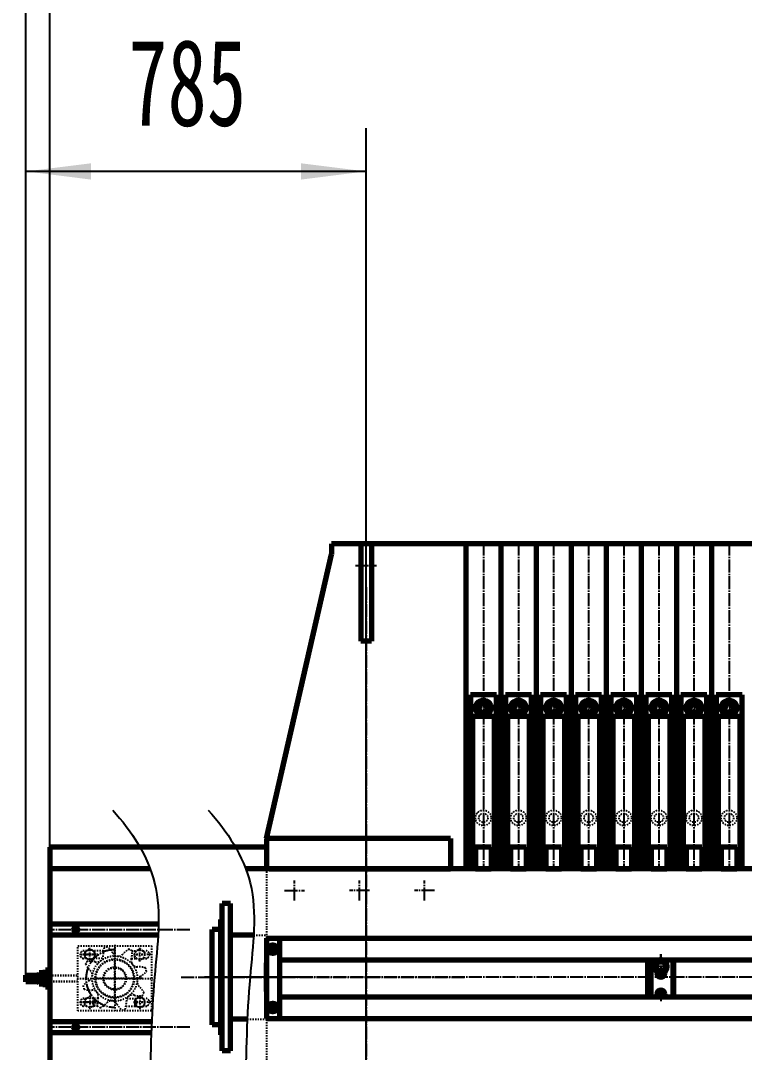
# Model space of a CAD drawing. Header units: millimetres. Extents: x -14850 to 14850, y -10500 to 10500.
# Drawn here: x -11567 to -9897, y 4235 to 6616 of the extents above; entities that cross this region are included whole.
import ezdxf

# ---------------------------------------------------------------- set-up
doc = ezdxf.new("R2010")
doc.units = ezdxf.units.MM
doc.linetypes.add('EB_DASH', pattern=[6, 3, -3])
doc.linetypes.add('EB_DASHDOT', pattern=[39, 30, -3, 3, -3])
for name, color, linetype, lineweight in [('CAXA0', 7, 'Continuous', 70), ('CAXA1', 1, 'EB_DASHDOT', 25), ('CAXA2', 6, 'EB_DASH', 25), ('CAXA3', 2, 'Continuous', 25), ('CAXA4', 3, 'Continuous', 25)]:
    doc.layers.add(name, color=color, linetype=linetype, lineweight=lineweight)
doc.styles.add('标准', font='', dxfattribs={"width": 0.667})
doc.styles.get('标准').set_extended_font_data('SimSun')
doc.dimstyles.new('标准', dxfattribs={"dimscale": 50, "dimtxt": 4, "dimasz": 3, "dimexe": 2, "dimexo": 0, "dimtad": 1, "dimdec": 1, "dimdsep": 46, "dimtxsty": '标准', "dimcen": 0, "dimdle": 4, "dimaunit": 1, "dimazin": 2, "dimtfac": 1, "dimtdec": 3, "dimtmove": 0, "dimatfit": 3, "dimfxl": 0, "dimtolj": 1, "dimtzin": 0, "dimarcsym": 0})

# ---------------------------------------------------------------- blocks, each defined once
blk = doc.blocks.new('*D81')
at = {"layer": 'CAXA4', "linetype": 'Continuous', "lineweight": 25}
for points in [[(-11554.7, 6268.3), (-11404.7, 6287), (-11404.7, 6249.5)], [(-10769.7, 6268.3), (-10919.7, 6287), (-10919.7, 6249.5)]]:
    blk.add_hatch(color=0, dxfattribs=at).paths.add_polyline_path(points, flags=0)
at = {"layer": 'CAXA4', "color": 0, "linetype": 'Continuous', "lineweight": 25}
for p, q in [((-11554.7, 4397.9), (-11554.7, 6368.3)), ((-10769.7, 2508.9), (-10769.7, 6368.3)), ((-10769.7, 6268.3), (-11554.7, 6268.3))]:
    blk.add_line(p, q, dxfattribs=at)
at = {"layer": 'CAXA4', "color": 0, "linetype": 'Continuous', "lineweight": 25, "insert": (-11318.7, 6573.5), "char_height": 200, "attachment_point": 1, "style": '标准'}
blk.add_mtext('\\fSimSun|b0|i0|p34;785', dxfattribs=at)
blk = doc.blocks.new('CAXBLOCK140', base_point=(-10984.7, 4473.9))
at = {"layer": 'CAXA0'}
for p, q in [((-10979.5, 4472.6), (-10976.8, 4472.6)), ((-10976.7, 4473.9), (-10979.3, 4473.9)), ((-10979.3, 4473.2), (-10976.7, 4473.2))]:
    blk.add_line(p, q, dxfattribs=at)
for radius, start, end in [(8.05, 359.831, 355.2048), (5.45, 359.7504, 352.9074)]:
    blk.add_arc((-10984.7, 4473.9), radius, start, end, dxfattribs=at)
at = {"layer": 'CAXA1', "linetype": 'EB_DASHDOT', "lineweight": 25}
for p, q in [((-10984.7, 4462.9), (-10984.7, 4485)), ((-10995.8, 4473.9), (-10973.7, 4473.9))]:
    blk.add_line(p, q, dxfattribs=at)
at = {"layer": 'CAXA2'}
blk.add_line((-10976.7, 4474.6), (-10979.3, 4474.6), dxfattribs=at)
blk = doc.blocks.new('CAXBLOCK141', base_point=(-10984.7, 4473.9))
at = {"layer": 'CAXA0'}
for p, q in [((-10989.3, 4473.9), (-10987, 4477.9)), ((-10987, 4477.9), (-10982.4, 4477.9)), ((-10980.2, 4473.9), (-10982.4, 4477.9)), ((-10980.2, 4473.9), (-10982.4, 4477.9)), ((-10989.3, 4473.9), (-10987, 4470)), ((-10987, 4470), (-10982.4, 4470)), ((-10980.2, 4473.9), (-10982.4, 4470))]:
    blk.add_line(p, q, dxfattribs=at)
blk.add_circle((-10984.7, 4473.9), 4.58, dxfattribs=at)
for start, end in [(0, 180), (180, 0)]:
    blk.add_arc((-10984.7, 4473.9), 8, start, end, dxfattribs=at)
at = {"layer": 'CAXA1', "linetype": 'EB_DASHDOT', "lineweight": 25}
for p, q in [((-10984.7, 4462.9), (-10984.7, 4484.9)), ((-10995.7, 4473.9), (-10973.7, 4473.9))]:
    blk.add_line(p, q, dxfattribs=at)
blk = doc.blocks.new('CAXBLOCK142', base_point=(-10984.7, 4473.9))
at = {"layer": 'CAXA0'}
for radius in [10, 5.5]:
    blk.add_circle((-10984.7, 4473.9), radius, dxfattribs=at)
at = {"layer": 'CAXA1', "color": 1, "linetype": 'EB_DASHDOT', "lineweight": 25}
for p, q in [((-10984.7, 4458.9), (-10984.7, 4488.9)), ((-10999.7, 4473.9), (-10969.7, 4473.9))]:
    blk.add_line(p, q, dxfattribs=at)
blk = doc.blocks.new('CAXBLOCK143', base_point=(-10984.7, 4338.9))
at = {"layer": 'CAXA0'}
for radius in [10, 5.5]:
    blk.add_circle((-10984.7, 4338.9), radius, dxfattribs=at)
at = {"layer": 'CAXA1', "color": 1, "linetype": 'EB_DASHDOT', "lineweight": 25}
for p, q in [((-10999.7, 4338.9), (-10969.7, 4338.9)), ((-10984.7, 4323.9), (-10984.7, 4353.9))]:
    blk.add_line(p, q, dxfattribs=at)
blk = doc.blocks.new('CAXBLOCK144', base_point=(-10984.7, 4338.9))
at = {"layer": 'CAXA0'}
for p, q in [((-10979.5, 4337.6), (-10976.8, 4337.6)), ((-10976.7, 4338.9), (-10979.3, 4338.9)), ((-10979.3, 4338.2), (-10976.7, 4338.2))]:
    blk.add_line(p, q, dxfattribs=at)
for radius, start, end in [(8.05, 359.831, 355.2048), (5.45, 359.7504, 352.9074)]:
    blk.add_arc((-10984.7, 4338.9), radius, start, end, dxfattribs=at)
at = {"layer": 'CAXA1', "linetype": 'EB_DASHDOT', "lineweight": 25}
for p, q in [((-10995.8, 4338.9), (-10973.7, 4338.9)), ((-10984.7, 4327.9), (-10984.7, 4350))]:
    blk.add_line(p, q, dxfattribs=at)
at = {"layer": 'CAXA2'}
blk.add_line((-10976.7, 4339.6), (-10979.3, 4339.6), dxfattribs=at)
blk = doc.blocks.new('CAXBLOCK145', base_point=(-10984.7, 4338.9))
at = {"layer": 'CAXA0'}
for p, q in [((-10989.3, 4338.9), (-10987, 4342.9)), ((-10989.3, 4338.9), (-10987, 4335)), ((-10987, 4342.9), (-10982.4, 4342.9)), ((-10987, 4335), (-10982.4, 4335)), ((-10980.2, 4338.9), (-10982.4, 4342.9)), ((-10980.2, 4338.9), (-10982.4, 4342.9)), ((-10980.2, 4338.9), (-10982.4, 4335))]:
    blk.add_line(p, q, dxfattribs=at)
blk.add_circle((-10984.7, 4338.9), 4.58, dxfattribs=at)
for start, end in [(0, 180), (180, 0)]:
    blk.add_arc((-10984.7, 4338.9), 8, start, end, dxfattribs=at)
at = {"layer": 'CAXA1', "linetype": 'EB_DASHDOT', "lineweight": 25}
for p, q in [((-10995.7, 4338.9), (-10973.7, 4338.9)), ((-10984.7, 4327.9), (-10984.7, 4349.9))]:
    blk.add_line(p, q, dxfattribs=at)
blk = doc.blocks.new('CAXBLOCK146', base_point=(-11509.7, 4405.9))
at = {"layer": 'CAXA0'}
for p, q in [((-11524.6, 4395.9), (-11524.6, 4416)), ((-11510.7, 4419.3), (-11523.7, 4419.3)), ((-11523.7, 4412.6), (-11510.7, 4412.6)), ((-11509.7, 4395.9), (-11509.7, 4416)), ((-11523.7, 4399.2), (-11510.7, 4399.2)), ((-11510.7, 4392.5), (-11523.7, 4392.5))]:
    blk.add_line(p, q, dxfattribs=at)
for centre, radius, start, end in [((-11518.3, 4416), 6.36, 148.2031, 211.7969), ((-11500.6, 4405.9), 24, 163.7895, 196.2105), ((-11516.1, 4416), 6.36, 328.2031, 31.7969), ((-11533.7, 4405.9), 24, 343.7895, 16.2105), ((-11518.3, 4395.9), 6.36, 148.2031, 211.7969), ((-11516.1, 4395.9), 6.36, 328.2031, 31.7969)]:
    blk.add_arc(centre, radius, start, end, dxfattribs=at)
at = {"layer": 'CAXA1', "linetype": 'EB_DASHDOT', "lineweight": 25}
blk.add_line((-11506.7, 4405.9), (-11527.6, 4405.9), dxfattribs=at)
blk = doc.blocks.new('CAXBLOCK147', base_point=(-11439.7, 4518.4))
at = {"layer": 'CAXA0'}
for p, q in [((-11442.6, 4518.4), (-11441.2, 4520.9)), ((-11442.6, 4518.4), (-11441.2, 4520.9)), ((-11442.6, 4518.4), (-11441.2, 4515.9)), ((-11438.3, 4520.9), (-11441.2, 4520.9)), ((-11438.3, 4515.9), (-11441.2, 4515.9)), ((-11436.9, 4518.4), (-11438.3, 4520.9)), ((-11436.9, 4518.4), (-11438.3, 4515.9))]:
    blk.add_line(p, q, dxfattribs=at)
blk.add_circle((-11439.7, 4518.4), 2.86, dxfattribs=at)
for start, end in [(0, 180), (180, 0)]:
    blk.add_arc((-11439.7, 4518.4), 5, start, end, dxfattribs=at)
at = {"layer": 'CAXA1', "linetype": 'EB_DASHDOT', "lineweight": 25}
for p, q in [((-11439.7, 4510.4), (-11439.7, 4526.4)), ((-11431.7, 4518.4), (-11447.7, 4518.4))]:
    blk.add_line(p, q, dxfattribs=at)
blk = doc.blocks.new('CAXBLOCK148', base_point=(-11439.7, 4293.4))
at = {"layer": 'CAXA0'}
for p, q in [((-11442.6, 4293.4), (-11441.2, 4295.9)), ((-11442.6, 4293.4), (-11441.2, 4295.9)), ((-11442.6, 4293.4), (-11441.2, 4290.9)), ((-11438.3, 4295.9), (-11441.2, 4295.9)), ((-11438.3, 4290.9), (-11441.2, 4290.9)), ((-11436.9, 4293.4), (-11438.3, 4295.9)), ((-11436.9, 4293.4), (-11438.3, 4290.9))]:
    blk.add_line(p, q, dxfattribs=at)
blk.add_circle((-11439.7, 4293.4), 2.86, dxfattribs=at)
for start, end in [(0, 180), (180, 0)]:
    blk.add_arc((-11439.7, 4293.4), 5, start, end, dxfattribs=at)
at = {"layer": 'CAXA1', "linetype": 'EB_DASHDOT', "lineweight": 25}
for p, q in [((-11431.7, 4293.4), (-11447.7, 4293.4)), ((-11439.7, 4285.4), (-11439.7, 4301.4))]:
    blk.add_line(p, q, dxfattribs=at)
blk = doc.blocks.new('*D261')
at = {"layer": 'CAXA4', "linetype": 'Continuous', "lineweight": 25}
for points in [[(-13499.7, 8326.6), (-13349.7, 8345.4), (-13349.7, 8307.9)], [(-11499.7, 8326.6), (-11649.7, 8345.4), (-11649.7, 8307.9)]]:
    blk.add_hatch(color=0, dxfattribs=at).paths.add_polyline_path(points, flags=0)
at = {"layer": 'CAXA4', "color": 0, "linetype": 'Continuous', "lineweight": 25}
for p, q in [((-13499.7, 2108.9), (-13499.7, 8426.6)), ((-11499.7, 4008.9), (-11499.7, 8426.6)), ((-11499.7, 8326.6), (-13499.7, 8326.6))]:
    blk.add_line(p, q, dxfattribs=at)
at = {"layer": 'CAXA4', "color": 0, "linetype": 'Continuous', "lineweight": 25, "insert": (-12711.7, 8631.9), "char_height": 200, "attachment_point": 1, "style": '标准'}
blk.add_mtext('\\fSimSun|b0|i0|p34;2000', dxfattribs=at)
blk = doc.blocks.new('*D271')
at = {"layer": 'CAXA4', "linetype": 'Continuous', "lineweight": 25}
for points in [[(-11554.7, 8326.6), (-11404.7, 8307.9), (-11404.7, 8345.4)], [(3945.3, 8326.6), (3795.3, 8307.9), (3795.3, 8345.4)]]:
    blk.add_hatch(color=0, dxfattribs=at).paths.add_polyline_path(points, flags=0)
at = {"layer": 'CAXA4', "color": 0, "linetype": 'Continuous', "lineweight": 25}
for p, q in [((-11554.7, 4413.9), (-11554.7, 8426.6)), ((3945.3, 4948.9), (3945.3, 8426.6)), ((-11554.7, 8326.6), (3945.3, 8326.6))]:
    blk.add_line(p, q, dxfattribs=at)
at = {"layer": 'CAXA4', "color": 0, "linetype": 'Continuous', "lineweight": 25, "insert": (-4072.2, 8631.9), "char_height": 200, "attachment_point": 1, "style": '标准'}
blk.add_mtext('\\fSimSun|b0|i0|p34;15500', dxfattribs=at)

msp = doc.modelspace()

# ---------------------------------------------------------------- linework, layer by layer
at = {"layer": 'CAXA0'}
for p, q in [((1398.26, 5408.92), (-10849.74, 5408.92)), ((-10782.24, 5408.92), (-10782.24, 5184.27)), ((-10757.24, 5408.92), (-10757.24, 5184.27)), ((-10458.74, 5408.92), (-10458.74, 4658.92)), ((-10377.74, 5408.92), (-10377.74, 4658.92)), ((-10296.74, 5408.92), (-10296.74, 4658.92)), ((-10215.74, 5408.92), (-10215.74, 4658.92)), ((-10134.74, 5408.92), (-10134.74, 4658.92)), ((-10053.74, 5408.92), (-10053.74, 4658.92)), ((-9972.74, 5408.92), (-9972.74, 4658.92)), ((-10999.74, 4728.92), (-10849.74, 5383.92)), ((-10757.24, 5184.27), (-10782.24, 5184.27)), ((-10469.24, 5060.33), (-10529.24, 5060.33)), ((-10529.24, 5060.33), (-10529.24, 4658.92)), ((-10469.24, 4658.92), (-10469.24, 5060.33)), ((-10388.24, 5060.33), (-10448.24, 5060.33)), ((-10448.24, 5060.33), (-10448.24, 4658.92)), ((-10388.24, 4658.92), (-10388.24, 5060.33)), ((-10307.24, 5060.33), (-10367.24, 5060.33)), ((-10367.24, 5060.33), (-10367.24, 4658.92)), ((-10307.24, 4658.92), (-10307.24, 5060.33)), ((-10226.24, 5060.33), (-10286.24, 5060.33)), ((-10286.24, 5060.33), (-10286.24, 4658.92)), ((-10226.24, 4658.92), (-10226.24, 5060.33)), ((-10145.24, 5060.33), (-10205.24, 5060.33)), ((-10205.24, 5060.33), (-10205.24, 4658.92)), ((-10145.24, 4658.92), (-10145.24, 5060.33)), ((-10064.24, 5060.33), (-10124.24, 5060.33)), ((-10124.24, 5060.33), (-10124.24, 4658.92)), ((-10064.24, 4658.92), (-10064.24, 5060.33)), ((-9983.24, 5060.33), (-10043.24, 5060.33)), ((-10043.24, 5060.33), (-10043.24, 4658.92)), ((-9983.24, 4658.92), (-9983.24, 5060.33)), ((-9902.24, 5060.33), (-9962.24, 5060.33)), ((-9962.24, 5060.33), (-9962.24, 4658.92)), ((-9902.24, 4658.92), (-9902.24, 5060.33)), ((-10474.24, 5010.33), (-10524.24, 5010.33)), ((-10524.24, 5010.33), (-10524.24, 4663.92)), ((-10474.24, 5010.33), (-10474.24, 4663.92)), ((-10393.24, 5010.33), (-10443.24, 5010.33)), ((-10443.24, 5010.33), (-10443.24, 4663.92)), ((-10393.24, 5010.33), (-10393.24, 4663.92)), ((-10312.24, 5010.33), (-10362.24, 5010.33)), ((-10362.24, 5010.33), (-10362.24, 4663.92)), ((-10312.24, 5010.33), (-10312.24, 4663.92)), ((-10231.24, 5010.33), (-10281.24, 5010.33)), ((-10281.24, 5010.33), (-10281.24, 4663.92)), ((-10231.24, 5010.33), (-10231.24, 4663.92)), ((-10150.24, 5010.33), (-10200.24, 5010.33)), ((-10200.24, 5010.33), (-10200.24, 4663.92)), ((-10150.24, 5010.33), (-10150.24, 4663.92)), ((-10069.24, 5010.33), (-10119.24, 5010.33)), ((-10119.24, 5010.33), (-10119.24, 4663.92)), ((-10069.24, 5010.33), (-10069.24, 4663.92)), ((-9988.24, 5010.33), (-10038.24, 5010.33)), ((-10038.24, 5010.33), (-10038.24, 4663.92)), ((-9988.24, 5010.33), (-9988.24, 4663.92)), ((-9907.24, 5010.33), (-9957.24, 5010.33)), ((-9957.24, 5010.33), (-9957.24, 4663.92)), ((-9907.24, 5010.33), (-9907.24, 4663.92)), ((-10574.74, 4728.92), (-10999.74, 4728.92)), ((-10574.74, 4728.92), (-10574.74, 4658.92)), ((-10999.74, 4708.92), (-11499.74, 4708.92)), ((-11499.74, 4708.92), (-11499.74, 4008.92)), ((-10517.24, 4708.92), (-10517.24, 4658.92)), ((-10481.24, 4708.92), (-10517.24, 4708.92)), ((-10481.24, 4708.92), (-10481.24, 4658.92)), ((-10436.24, 4708.92), (-10436.24, 4658.92)), ((-10400.24, 4708.92), (-10436.24, 4708.92)), ((-10400.24, 4708.92), (-10400.24, 4658.92)), ((-10355.24, 4708.92), (-10355.24, 4658.92)), ((-10319.24, 4708.92), (-10355.24, 4708.92)), ((-10319.24, 4708.92), (-10319.24, 4658.92)), ((-10274.24, 4708.92), (-10274.24, 4658.92)), ((-10238.24, 4708.92), (-10274.24, 4708.92)), ((-10238.24, 4708.92), (-10238.24, 4658.92)), ((-10193.24, 4708.92), (-10193.24, 4658.92)), ((-10157.24, 4708.92), (-10193.24, 4708.92)), ((-10157.24, 4708.92), (-10157.24, 4658.92)), ((-10112.24, 4708.92), (-10112.24, 4658.92)), ((-10076.24, 4708.92), (-10112.24, 4708.92)), ((-10076.24, 4708.92), (-10076.24, 4658.92)), ((-10031.24, 4708.92), (-10031.24, 4658.92)), ((-9995.24, 4708.92), (-10031.24, 4708.92)), ((-9995.24, 4708.92), (-9995.24, 4658.92)), ((-9950.24, 4708.92), (-9950.24, 4658.92)), ((-9914.24, 4708.92), (-9950.24, 4708.92)), ((-9914.24, 4708.92), (-9914.24, 4658.92)), ((-11268.09, 4658.92), (-11499.74, 4658.92)), ((-2580.35, 4658.92), (-11047.67, 4658.92)), ((1465.91, 4658.92), (-10539.74, 4658.92)), ((-10517.24, 4663.92), (-10524.24, 4663.92)), ((-10517.24, 4658.92), (-10481.24, 4658.92)), ((-10481.24, 4658.92), (-10517.24, 4658.92)), ((-10474.24, 4663.92), (-10481.24, 4663.92)), ((-10436.24, 4663.92), (-10443.24, 4663.92)), ((-10436.24, 4658.92), (-10400.24, 4658.92)), ((-10400.24, 4658.92), (-10436.24, 4658.92)), ((-10393.24, 4663.92), (-10400.24, 4663.92)), ((-10355.24, 4663.92), (-10362.24, 4663.92)), ((-10355.24, 4658.92), (-10319.24, 4658.92)), ((-10319.24, 4658.92), (-10355.24, 4658.92)), ((-10312.24, 4663.92), (-10319.24, 4663.92)), ((-10274.24, 4663.92), (-10281.24, 4663.92)), ((-10274.24, 4658.92), (-10238.24, 4658.92)), ((-10238.24, 4658.92), (-10274.24, 4658.92)), ((-10231.24, 4663.92), (-10238.24, 4663.92)), ((-10193.24, 4663.92), (-10200.24, 4663.92)), ((-10193.24, 4658.92), (-10157.24, 4658.92)), ((-10157.24, 4658.92), (-10193.24, 4658.92)), ((-10150.24, 4663.92), (-10157.24, 4663.92)), ((-10112.24, 4663.92), (-10119.24, 4663.92)), ((-10112.24, 4658.92), (-10076.24, 4658.92)), ((-10076.24, 4658.92), (-10112.24, 4658.92)), ((-10069.24, 4663.92), (-10076.24, 4663.92)), ((-10031.24, 4663.92), (-10038.24, 4663.92)), ((-10031.24, 4658.92), (-9995.24, 4658.92)), ((-9995.24, 4658.92), (-10031.24, 4658.92)), ((-9988.24, 4663.92), (-9995.24, 4663.92)), ((-9950.24, 4663.92), (-9957.24, 4663.92)), ((-9950.24, 4658.92), (-9914.24, 4658.92)), ((-9914.24, 4658.92), (-9950.24, 4658.92)), ((-9907.24, 4663.92), (-9914.24, 4663.92)), ((-11082.74, 4578.92), (-11101.74, 4578.92)), ((-11101.74, 4238.92), (-11101.74, 4578.92)), ((-11082.74, 4238.92), (-11082.74, 4578.92)), ((-11499.74, 4530.92), (-11499.74, 4280.92)), ((-11248.63, 4530.92), (-11499.74, 4530.92)), ((-11101.74, 4541.92), (-11104.74, 4541.92)), ((-11104.74, 4275.92), (-11104.74, 4541.92)), ((-11249.57, 4505.92), (-11499.74, 4505.92)), ((-11124.74, 4298.92), (-11124.74, 4518.92)), ((-11104.74, 4518.92), (-11124.74, 4518.92)), ((-11029.15, 4505.92), (-11082.74, 4505.92)), ((-10999.74, 4498.92), (1437.33, 4498.92)), ((-10999.74, 4375.92), (-10999.74, 4441.92)), ((-10969.74, 4448.92), (1434.59, 4448.92)), ((-10119.74, 4448.92), (-10119.74, 4363.92)), ((-10119.74, 4363.92), (-10119.74, 4448.92)), ((-10117.74, 4448.92), (-10117.74, 4363.92)), ((-10112.74, 4448.92), (-10112.74, 4363.92)), ((-10095.08, 4443.92), (-10101.07, 4440.47)), ((-10101.07, 4440.47), (-10101.07, 4427.38)), ((-10098.74, 4448.92), (-10098.74, 4445.92)), ((-10089.74, 4447.01), (-10095.08, 4443.92)), ((-10084.39, 4443.92), (-10089.74, 4447.01)), ((-10078.4, 4440.47), (-10084.39, 4443.92)), ((-10080.74, 4448.92), (-10080.74, 4445.92)), ((-10078.4, 4427.38), (-10078.4, 4440.47)), ((-10077.19, 4433.89), (-10078.4, 4433.89)), ((-10078.4, 4432.86), (-10077.23, 4432.86)), ((-10061.74, 4448.92), (-10061.74, 4363.92)), ((-10059.74, 4363.92), (-10059.74, 4448.92)), ((-10101.07, 4427.38), (-10089.74, 4420.84)), ((-10098.74, 4421.92), (-10098.74, 4417.92)), ((-10089.74, 4420.84), (-10078.4, 4427.38)), ((-10080.74, 4421.92), (-10080.74, 4417.92)), ((-10969.74, 4363.92), (1434.89, 4363.92)), ((-10098.74, 4369.92), (-10098.74, 4365.92)), ((-10089.74, 4367.01), (-10095.08, 4363.92)), ((-10084.39, 4363.92), (-10089.74, 4367.01)), ((-10080.74, 4369.92), (-10080.74, 4365.92)), ((-11043.92, 4311.92), (-11082.74, 4311.92)), ((-10999.74, 4313.92), (1437.26, 4313.92)), ((-11264.61, 4305.92), (-11499.74, 4305.92)), ((-11104.74, 4298.92), (-11124.74, 4298.92)), ((-11499.74, 4280.92), (-11265.62, 4280.92)), ((-11101.74, 4275.92), (-11104.74, 4275.92)), ((-11082.74, 4238.92), (-11101.74, 4238.92))]:
    msp.add_line(p, q, dxfattribs=at)
at = {"layer": 'CAXA0', "linetype": 'Continuous', "lineweight": 70}
for p, q in [((-10849.74, 5408.92), (-10849.74, 5383.92)), ((-10539.74, 5408.92), (-10539.74, 4658.92)), ((-10999.74, 4728.92), (-10999.74, 4658.92)), ((-10574.74, 4658.92), (-10999.74, 4658.92)), ((-10993.74, 4658.92), (-10574.74, 4658.92)), ((-10993.74, 4658.92), (-10574.74, 4658.92)), ((-10999.74, 4498.92), (-10999.74, 4313.92)), ((-10969.74, 4498.92), (-10969.74, 4313.92)), ((-11554.74, 4397.92), (-11554.74, 4413.92)), ((-11554.74, 4413.92), (-11534.74, 4397.92)), ((-11554.74, 4397.92), (-11534.74, 4413.92)), ((-11554.74, 4413.92), (-11524.64, 4413.92)), ((-11534.74, 4397.92), (-11534.74, 4413.92)), ((-11509.74, 4425.92), (-11499.74, 4425.92)), ((-11509.74, 4385.92), (-11509.74, 4425.92)), ((-11499.74, 4425.92), (-11499.74, 4385.92)), ((-11524.64, 4397.92), (-11554.74, 4397.92)), ((-11499.74, 4385.92), (-11509.74, 4385.92))]:
    msp.add_line(p, q, dxfattribs=at)
at = {"layer": 'CAXA0'}
for centre, radius in [((-10499.24, 5030.33), 18), ((-10418.24, 5030.33), 18), ((-10337.24, 5030.33), 18), ((-10256.24, 5030.33), 18), ((-10175.24, 5030.33), 18), ((-10094.24, 5030.33), 18), ((-10013.24, 5030.33), 18), ((-9932.24, 5030.33), 18), ((-10499.24, 5030.33), 10.5), ((-10418.24, 5030.33), 10.5), ((-10337.24, 5030.33), 10.5), ((-10256.24, 5030.33), 10.5), ((-10175.24, 5030.33), 10.5), ((-10094.24, 5030.33), 10.5), ((-10013.24, 5030.33), 10.5), ((-9932.24, 5030.33), 10.5), ((-11439.74, 4518.42), 3), ((-11439.74, 4293.42), 3)]:
    msp.add_circle(centre, radius, dxfattribs=at)
for centre, radius, start, end in [((-10089.74, 4433.92), 15, 138.18969, 41.81031), ((-10089.74, 4433.92), 12.55, 154.54773, 205.45227), ((-10089.74, 4433.92), 11.33, 118.0593, 61.9407), ((-10089.74, 4433.92), 15, 41.81031, 138.18969), ((-10089.74, 4433.92), 12.55, 127.17319, 145.45227), ((-10089.74, 4433.92), 12.55, 94.54773, 127.17319), ((-10089.74, 4433.92), 11.33, 61.9407, 118.0593), ((-10089.74, 4433.92), 12.55, 34.54773, 85.45227), ((-10089.74, 4433.92), 12.55, 359.8291, 25.45227), ((-10089.74, 4433.92), 12.55, 334.54773, 355.1496), ((-10089.74, 4433.92), 12.55, 214.54773, 265.45227), ((-10089.74, 4417.92), 9, 180, 0), ((-10089.74, 4433.92), 12.55, 274.54773, 325.45227), ((-10089.74, 4353.92), 15, 41.81031, 138.18969), ((-10089.74, 4369.92), 9, 0, 180), ((-10089.74, 4353.92), 12.55, 94.54773, 127.17319), ((-10089.74, 4353.92), 11.33, 61.9407, 118.0593)]:
    msp.add_arc(centre, radius, start, end, dxfattribs=at)
at = {"layer": 'CAXA1', "linetype": 'EB_DASHDOT', "lineweight": 25}
for p, q in [((-10499.24, 5411.92), (-10499.24, 4655.92)), ((-10418.24, 5411.92), (-10418.24, 4655.92)), ((-10337.24, 5411.92), (-10337.24, 4655.92)), ((-10256.24, 5411.92), (-10256.24, 4655.92)), ((-10175.24, 5411.92), (-10175.24, 4655.92)), ((-10094.24, 5411.92), (-10094.24, 4655.92)), ((-10013.24, 5411.92), (-10013.24, 4655.92)), ((-9932.24, 5411.92), (-9932.24, 4655.92)), ((-10769.74, 5308.92), (-10769.74, 2408.92)), ((-10469.24, 5030.33), (-10529.24, 5030.33)), ((-10388.24, 5030.33), (-10448.24, 5030.33)), ((-10307.24, 5030.33), (-10367.24, 5030.33)), ((-10226.24, 5030.33), (-10286.24, 5030.33)), ((-10145.24, 5030.33), (-10205.24, 5030.33)), ((-10064.24, 5030.33), (-10124.24, 5030.33)), ((-9983.24, 5030.33), (-10043.24, 5030.33)), ((-9902.24, 5030.33), (-9962.24, 5030.33)), ((-10934.74, 4585.92), (-10934.74, 4631.92)), ((-10784.74, 4585.92), (-10784.74, 4631.92)), ((-10634.74, 4585.92), (-10634.74, 4631.92)), ((-10957.74, 4608.92), (-10911.74, 4608.92)), ((-10761.74, 4608.92), (-10807.74, 4608.92)), ((-10611.74, 4608.92), (-10657.74, 4608.92)), ((-11176.74, 4518.42), (-11502.74, 4518.42)), ((-11433.74, 4518.42), (-11445.74, 4518.42)), ((-10993.74, 4473.92), (-10975.74, 4473.92)), ((-10089.74, 4437.92), (-10089.74, 4461.92)), ((-10089.74, 4461.92), (-10089.74, 4437.92)), ((-10089.74, 4433.92), (-10089.74, 4405.92)), ((-10089.74, 4405.92), (-10089.74, 4429.92)), ((-11532.74, 4405.92), (-11496.74, 4405.92)), ((-11196.58, 4408.92), (-10539.74, 4408.92)), ((-10895.51, 4408.92), (-11142.7, 4408.92)), ((1743.15, 4408.92), (-11051.25, 4408.92)), ((-10101.74, 4417.92), (-10077.74, 4417.92)), ((-10089.74, 4357.92), (-10089.74, 4381.92)), ((-10089.74, 4381.92), (-10089.74, 4353.92)), ((-10101.74, 4369.92), (-10077.74, 4369.92)), ((-10993.74, 4338.92), (-10975.74, 4338.92)), ((-10984.74, 4329.92), (-10984.74, 4347.92)), ((-11176.74, 4293.42), (-11502.74, 4293.42)), ((-11433.74, 4293.42), (-11445.74, 4293.42)), ((-11439.74, 4287.42), (-11439.74, 4299.42))]:
    msp.add_line(p, q, dxfattribs=at)
at = {"layer": 'CAXA1'}
for p, q in [((-10794.13, 5358.92), (-10745.56, 5358.92)), ((-10080.74, 4433.92), (-10117.74, 4433.92)), ((-10078.3, 4433.92), (-10098.74, 4433.92)), ((-10078.3, 4433.92), (-10098.74, 4433.92))]:
    msp.add_line(p, q, dxfattribs=at)
msp.add_arc((-11349.74, 4405.92), 66.38, 90.00011, 270.0149, dxfattribs=at)
at = {"layer": 'CAXA2'}
for p, q in [((-10999.74, 4658.92), (-10999.74, 4058.92)), ((-11029.15, 4505.92), (-10999.74, 4505.92)), ((-11434.74, 4330.92), (-11434.74, 4480.92)), ((-11434.74, 4480.92), (-11264.74, 4480.92)), ((-11407.36, 4444.84), (-11407.36, 4477.01)), ((-11349.74, 4442.92), (-11349.74, 4478.92)), ((-11292.11, 4444.84), (-11292.11, 4477.01)), ((-11264.74, 4480.92), (-11264.74, 4330.92)), ((-11408.74, 4460.92), (-11432.74, 4460.92)), ((-11427.74, 4460.92), (-11393.74, 4460.92)), ((-11393.03, 4460.92), (-11421.69, 4460.92)), ((-11414.43, 4469.92), (-11420.74, 4469.92)), ((-11407.36, 4474.01), (-11418.69, 4467.47)), ((-11418.69, 4467.47), (-11418.69, 4454.38)), ((-11418.69, 4454.38), (-11407.36, 4447.84)), ((-11388.74, 4460.92), (-11410.74, 4460.92)), ((-11396.03, 4467.47), (-11407.36, 4474.01)), ((-11310.57, 4469.92), (-11299.19, 4469.92)), ((-11306.45, 4460.92), (-11277.78, 4460.92)), ((-11266.74, 4460.92), (-11305.74, 4460.92)), ((-11266.74, 4460.92), (-11305.74, 4460.92)), ((-11303.45, 4467.47), (-11292.11, 4474.01)), ((-11303.45, 4454.38), (-11303.45, 4467.47)), ((-11292.11, 4447.84), (-11303.45, 4454.38)), ((-11292.11, 4474.01), (-11280.78, 4467.47)), ((-11280.78, 4454.38), (-11292.11, 4447.84)), ((-11266.74, 4460.92), (-11290.74, 4460.92)), ((-11285.04, 4469.92), (-11278.74, 4469.92)), ((-11280.78, 4467.47), (-11280.78, 4454.38)), ((-11414.43, 4451.92), (-11420.74, 4451.92)), ((-11311.08, 4451.92), (-11299.19, 4451.92)), ((-11285.04, 4451.92), (-11278.74, 4451.92)), ((-11499.74, 4413.92), (-11434.74, 4413.92)), ((-11499.74, 4412.92), (-11434.74, 4412.92)), ((-11434.74, 4398.92), (-11499.74, 4398.92)), ((-11434.74, 4397.92), (-11499.74, 4397.92)), ((-11414.43, 4359.92), (-11420.74, 4359.92)), ((-11418.69, 4357.47), (-11407.36, 4364.01)), ((-11418.69, 4344.38), (-11418.69, 4357.47)), ((-11407.36, 4367.01), (-11407.36, 4334.84)), ((-11407.36, 4364.01), (-11396.03, 4357.47)), ((-11388.39, 4359.92), (-11400.28, 4359.92)), ((-11399.74, 4339.92), (-11399.74, 4361.92)), ((-11396.03, 4357.47), (-11396.03, 4344.38)), ((-11303.45, 4357.47), (-11303.45, 4344.38)), ((-11299.74, 4339.92), (-11299.74, 4361.92)), ((-11285.04, 4359.92), (-11278.74, 4359.92)), ((-11280.78, 4344.38), (-11280.78, 4357.47)), ((-11408.74, 4350.92), (-11432.74, 4350.92)), ((-11427.74, 4350.92), (-11393.74, 4350.92)), ((-11393.03, 4350.92), (-11421.69, 4350.92)), ((-11414.43, 4341.92), (-11420.74, 4341.92)), ((-11407.36, 4337.84), (-11418.69, 4344.38)), ((-11388.74, 4350.92), (-11410.74, 4350.92)), ((-11396.03, 4344.38), (-11407.36, 4337.84)), ((-11323.72, 4341.92), (-11299.19, 4341.92)), ((-11306.45, 4350.92), (-11277.78, 4350.92)), ((-11266.74, 4350.92), (-11305.74, 4350.92)), ((-11266.74, 4350.92), (-11305.74, 4350.92)), ((-11303.45, 4344.38), (-11292.11, 4337.84)), ((-11292.11, 4337.84), (-11280.78, 4344.38)), ((-11266.74, 4350.92), (-11290.74, 4350.92)), ((-11285.04, 4341.92), (-11278.74, 4341.92)), ((-11264.74, 4330.92), (-11434.74, 4330.92)), ((-11043.92, 4311.92), (-10999.74, 4311.92))]:
    msp.add_line(p, q, dxfattribs=at)
at = {"layer": 'CAXA2', "color": 6}
for p, q in [((-11349.74, 4483.92), (-11349.74, 4327.92)), ((-11407.36, 4447.84), (-11396.03, 4454.38)), ((-11375.75, 4469.92), (-11400.28, 4469.92)), ((-11396.03, 4454.38), (-11396.03, 4467.47)), ((-11349.74, 4358.92), (-11349.74, 4474.92)), ((-11377.92, 4451.92), (-11400.28, 4451.92)), ((-11436.4, 4405.92), (-11261.74, 4405.92)), ((-11285.74, 4405.92), (-11391.74, 4405.92)), ((-11285.74, 4405.92), (-11391.74, 4405.92)), ((-11321.55, 4359.92), (-11299.19, 4359.92)), ((-11292.11, 4364.01), (-11303.45, 4357.47)), ((-11292.11, 4367.01), (-11292.11, 4334.84)), ((-11280.78, 4357.47), (-11292.11, 4364.01)), ((-11388.91, 4341.92), (-11400.28, 4341.92))]:
    msp.add_line(p, q, dxfattribs=at)
at = {"layer": 'CAXA2'}
for centre, radius in [((-10499.24, 4776.42), 18), ((-10499.24, 4776.42), 10.5), ((-10418.24, 4776.42), 18), ((-10418.24, 4776.42), 10.5), ((-10337.24, 4776.42), 18), ((-10337.24, 4776.42), 10.5), ((-10256.24, 4776.42), 18), ((-10256.24, 4776.42), 10.5), ((-10175.24, 4776.42), 18), ((-10175.24, 4776.42), 10.5), ((-10094.24, 4776.42), 18), ((-10094.24, 4776.42), 10.5), ((-10013.24, 4776.42), 18), ((-10013.24, 4776.42), 10.5), ((-9932.24, 4776.42), 18), ((-9932.24, 4776.42), 10.5), ((-11292.11, 4460.92), 11.33), ((-11349.74, 4405.92), 26.5), ((-11349.74, 4405.92), 25), ((-11407.36, 4350.92), 11.33), ((-11292.11, 4350.92), 11.33)]:
    msp.add_circle(centre, radius, dxfattribs=at)
at = {"layer": 'CAXA2', "color": 6}
for centre, radius in [((-11407.36, 4460.92), 11.33), ((-11349.74, 4405.92), 52.09), ((-11349.74, 4405.92), 45), ((-11349.74, 4405.92), 43.5)]:
    msp.add_circle(centre, radius, dxfattribs=at)
for centre, radius, start, end in [((-11325.79, 4460.7), 50.8, 161.34643, 182.33815), ((-11349.74, 4405.92), 75.03, 102.69306, 108.80465), ((-11398.77, 4440.12), 50.8, 29.15955, 50.15128), ((-11390.83, 4458.05), 14.29, 254.15955, 2.33815), ((-11390.83, 4458.05), 14.29, 254.15955, 2.33815), ((-11341.93, 4471.84), 14.29, 209.15955, 317.33815), ((-11341.93, 4471.84), 14.29, 209.15955, 317.33815), ((-11341.93, 4471.84), 14.29, 209.15955, 317.33815), ((-11294.07, 4427.73), 50.8, 116.34643, 137.33815), ((-11349.74, 4405.92), 75.04, 57.69306, 63.80465), ((-11360.23, 4464.78), 50.8, 344.15955, 5.15128), ((-11349.74, 4405.92), 75.04, 147.69306, 153.80465), ((-11349.74, 4405.92), 75.04, 147.69306, 153.80465), ((-11371.54, 4461.59), 50.8, 206.34643, 227.33815), ((-11371.54, 4461.59), 50.8, 206.34643, 227.33815), ((-11408.59, 4395.43), 50.8, 74.15955, 95.15128), ((-11408.59, 4395.43), 50.8, 74.15955, 95.15128), ((-11297.61, 4447.01), 14.29, 164.15955, 272.33815), ((-11297.61, 4447.01), 14.29, 164.15955, 272.33815), ((-11294.95, 4381.98), 50.8, 71.34643, 92.33815), ((-11349.74, 4405.92), 75.03, 12.69306, 18.80465), ((-11415.65, 4413.73), 14.29, 299.15955, 47.33815), ((-11415.65, 4413.73), 14.29, 299.15955, 47.33815), ((-11415.65, 4413.73), 14.29, 299.15955, 47.33815), ((-11415.65, 4413.73), 14.29, 299.15955, 47.33815), ((-11283.82, 4398.12), 14.29, 119.15955, 227.33815), ((-11283.82, 4398.12), 14.29, 119.15955, 227.33815), ((-11315.54, 4454.96), 50.8, 299.15955, 320.15128), ((-11383.94, 4356.88), 50.8, 119.15955, 140.15128), ((-11349.74, 4405.92), 75.03, 192.69306, 198.80465), ((-11404.52, 4429.87), 50.8, 251.34643, 272.33815), ((-11327.93, 4350.25), 50.8, 26.34643, 47.33815), ((-11401.86, 4364.83), 14.29, 344.15955, 92.33815), ((-11401.86, 4364.83), 14.29, 344.15955, 92.33815), ((-11339.24, 4347.06), 50.8, 164.15955, 185.15128), ((-11308.64, 4353.8), 14.29, 74.15955, 182.33815), ((-11308.64, 4353.8), 14.29, 74.15955, 182.33815), ((-11290.88, 4416.41), 50.8, 254.15955, 275.15128), ((-11349.74, 4405.92), 75.03, 327.69306, 333.80465), ((-11349.74, 4405.92), 75.03, 237.20444, 243.80465), ((-11405.4, 4384.12), 50.8, 296.34643, 317.33815), ((-11357.54, 4340.01), 14.29, 29.15955, 137.33815), ((-11357.54, 4340.01), 14.29, 29.15955, 137.33815), ((-11300.7, 4371.72), 50.8, 209.15955, 230.15128), ((-11349.74, 4405.92), 75.04, 282.69306, 288.80465), ((-11373.68, 4351.14), 50.8, 341.34643, 2.33815)]:
    msp.add_arc(centre, radius, start, end, dxfattribs=at)
at = {"layer": 'CAXA2'}
for centre, start, end in [((-11420.74, 4460.92), 90, 270), ((-11278.74, 4460.92), 270, 90), ((-11420.74, 4350.92), 90, 270), ((-11278.74, 4350.92), 270, 90)]:
    msp.add_arc(centre, 9, start, end, dxfattribs=at)
at = {"layer": 'CAXA3', "linetype": 'Continuous', "lineweight": 25}
for p, q in [((-11534.74, 4412.92), (-11524.64, 4412.92)), ((-11524.64, 4398.92), (-11534.74, 4398.92))]:
    msp.add_line(p, q, dxfattribs=at)
at = {"layer": 'CAXA3'}
for points in [[(-11354.38, 4794.16), (-11310.91, 4746.49), (-11231.02, 4622.97), (-11277.25, 4303.64), (-11264.84, 4060.35), (-11273.98, 3886.29)], [(-11133.96, 4794.16), (-11090.5, 4746.49), (-11010.6, 4622.97), (-11056.83, 4303.64), (-11044.42, 4060.35), (-11053.56, 3886.29)]]:
    msp.add_open_spline(points, degree=3, knots=[0, 0, 0, 0, 194.1928026, 412.3713614, 936.9907589, 936.9907589, 936.9907589, 936.9907589], dxfattribs=at)

# ---------------------------------------------------------------- block references
at = {"layer": 'CAXA0'}
for name, p in [('CAXBLOCK147', (-11439.74, 4518.42)), ('CAXBLOCK142', (-10984.74, 4473.92)), ('CAXBLOCK140', (-10984.74, 4473.92)), ('CAXBLOCK141', (-10984.74, 4473.92)), ('CAXBLOCK143', (-10984.74, 4338.92)), ('CAXBLOCK144', (-10984.74, 4338.92)), ('CAXBLOCK145', (-10984.74, 4338.92)), ('CAXBLOCK148', (-11439.74, 4293.42))]:
    msp.add_blockref(name, p, dxfattribs=at)
at = {"layer": 'CAXA0', "linetype": 'Continuous', "lineweight": 70}
msp.add_blockref('CAXBLOCK146', (-11509.74, 4405.92), dxfattribs=at)

# ---------------------------------------------------------------- dimensions: what is measured, and where the dimension line sits
at = {"layer": 'CAXA4'}
for base, p1, p2, text, picture, middle in [((-12499.74, 8326.62), (-11499.74, 4008.92), (-13499.74, 2108.92), '\\fSimSun;2000', '*D261', (-12499.74, 8494.87)), ((-3804.74, 8326.62), (-11554.74, 4413.92), (3945.26, 4948.92), '\\fSimSun;15500', '*D271', (-3804.74, 8494.87)), ((-11162.24, 6268.28), (-10769.74, 2508.92), (-11554.74, 4397.92), '\\fSimSun;785', '*D81', (-11162.24, 6436.53))]:
    dim = msp.add_linear_dim(base=base, p1=p1, p2=p2, text=text, dimstyle='标准', dxfattribs=at)
    dim.commit()
    dim.dimension.update_dxf_attribs({"geometry": picture, "text_midpoint": middle})

doc.saveas('drawing.dxf')
